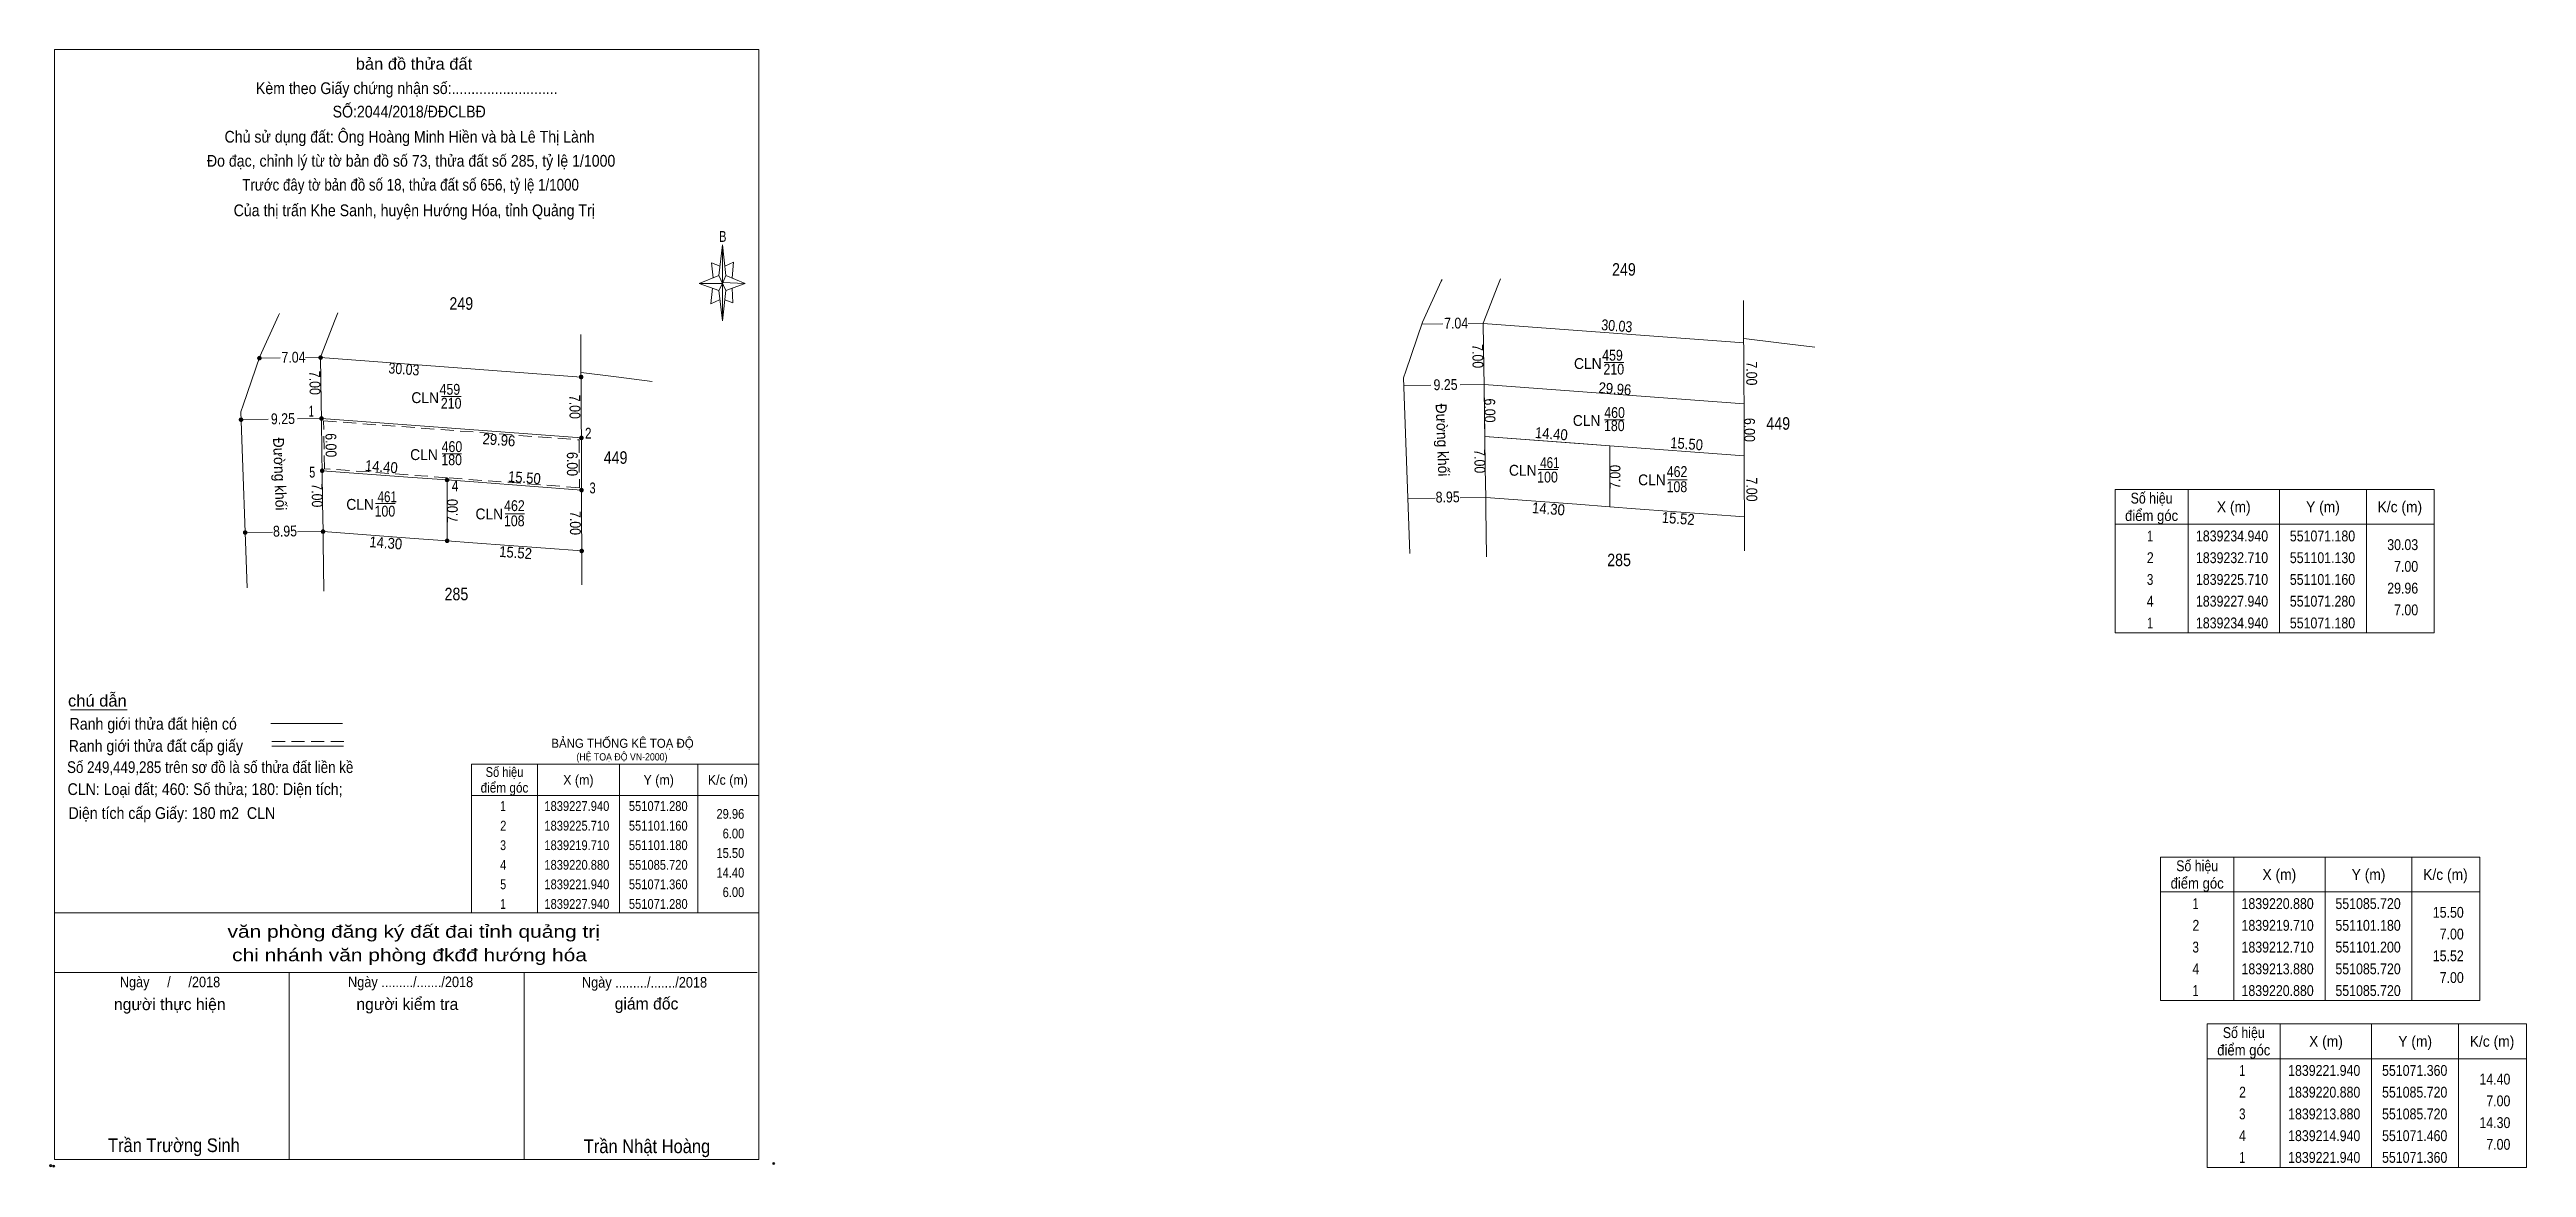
# Model space of a CAD drawing. Header units: metres. Extents: x 550906 to 551191, y 1839138 to 1839266.
import ezdxf
from ezdxf.enums import TextEntityAlignment as Align

# ---------------------------------------------------------------- set-up
doc = ezdxf.new("R2010")
doc.units = ezdxf.units.M
doc.header["$LTSCALE"] = 0.5
doc.header["$PDMODE"] = 32
doc.header["$PDSIZE"] = 0.25
doc.linetypes.add('MEDIUM_DASHED', pattern=[4.5, 3, -1.5])
for name, color, linetype, lineweight in [('1', 7, 'MEDIUM_DASHED', 13), ('10', 7, 'Continuous', 13), ('17', 7, 'Continuous', 13), ('23', 7, 'Continuous', 13), ('5', 7, 'Continuous', 13), ('6', 7, 'Continuous', 13), ('63', 7, 'Continuous', 13)]:
    doc.layers.add(name, color=color, linetype=linetype, lineweight=lineweight)
doc.layers.add('61', color=7, linetype='Continuous')

msp = doc.modelspace()

# ---------------------------------------------------------------- hatches: boundary and pattern name
at = {"layer": '1'}
for points in [[(550930.67, 1839230.96, 1), (550930.27, 1839230.96, 1)], [(550937.71, 1839231.02, 1), (550937.31, 1839231.02, 1)], [(550967.66, 1839228.79, 1), (550967.26, 1839228.79, 1)], [(550928.56, 1839223.88, 1), (550928.16, 1839223.88, 1)], [(550937.81, 1839224.02, 1), (550937.41, 1839224.02, 1)], [(550967.69, 1839221.79, 1), (550967.29, 1839221.79, 1)], [(550937.89, 1839218.02, 1), (550937.49, 1839218.02, 1)], [(550952.25, 1839216.96, 1), (550951.85, 1839216.96, 1)], [(550967.71, 1839215.79, 1), (550967.31, 1839215.79, 1)], [(550929.04, 1839210.9, 1), (550928.64, 1839210.9, 1)], [(550937.99, 1839211.02, 1), (550937.59, 1839211.02, 1)], [(550952.25, 1839209.96, 1), (550951.85, 1839209.96, 1)], [(550967.73, 1839208.79, 1), (550967.33, 1839208.79, 1)]]:
    msp.add_hatch(color=256, dxfattribs=at).paths.add_polyline_path(points)

# ---------------------------------------------------------------- linework, layer by layer
at = {"layer": '1', "linetype": 'Continuous'}
msp.add_lwpolyline([(551071.28, 1839227.94), (551101.16, 1839225.71), (551101.18, 1839219.71), (551085.72, 1839220.88), (551071.36, 1839221.94)], close=True, dxfattribs=at)
at = {"layer": '1'}
msp.add_lwpolyline([(550937.86, 1839223.75), (550967.24, 1839221.56), (550967.26, 1839216.06), (550952.07, 1839217.21), (550937.94, 1839218.25)], close=True, dxfattribs=at)
for centre in [(550930.47, 1839230.96), (550937.51, 1839231.02), (550967.46, 1839228.79), (550928.36, 1839223.88), (550937.61, 1839224.02), (550967.49, 1839221.79), (550937.69, 1839218.02), (550952.05, 1839216.96), (550967.51, 1839215.79), (550928.84, 1839210.9), (550937.79, 1839211.02), (550952.05, 1839209.96), (550967.53, 1839208.79)]:
    msp.add_circle(centre, 0.2, dxfattribs=at)
at = {"layer": '10'}
for p, q in [((551101.11, 1839237.32), (551101.11, 1839237.6)), ((551101.15, 1839227.68), (551101.11, 1839237.32)), ((550967.44, 1839233.4), (550967.44, 1839233.68)), ((551064.14, 1839234.88), (551066.52, 1839234.91)), ((551069.44, 1839234.96), (551071.18, 1839234.98)), ((551071.18, 1839234.94), (551101.13, 1839232.71)), ((550930.47, 1839230.96), (550932.85, 1839230.99)), ((550935.77, 1839231.04), (550937.51, 1839231.06)), ((550937.51, 1839231.02), (550967.46, 1839228.79)), ((550967.48, 1839223.76), (550967.44, 1839233.4)), ((551068.53, 1839227.9), (551071.28, 1839227.94)), ((551071.28, 1839227.94), (551101.16, 1839225.71)), ((551062.03, 1839227.8), (551065.16, 1839227.85)), ((551101.16, 1839225.71), (551101.15, 1839227.68)), ((551101.16, 1839225.71), (551101.17, 1839221.62)), ((550928.36, 1839223.88), (550931.49, 1839223.93)), ((550934.86, 1839223.98), (550937.61, 1839224.02)), ((550937.61, 1839224.02), (550967.49, 1839221.79)), ((550967.49, 1839221.79), (550967.48, 1839223.76)), ((550967.49, 1839221.79), (550967.5, 1839217.7)), ((551085.72, 1839220.88), (551085.72, 1839216.18)), ((551085.72, 1839220.88), (551101.18, 1839219.71)), ((550952.05, 1839216.96), (550952.05, 1839212.26)), ((550952.05, 1839216.96), (550955.64, 1839216.69)), ((550955.64, 1839216.69), (550967.51, 1839215.79)), ((551062.51, 1839214.82), (551065.65, 1839214.86)), ((551068.53, 1839214.9), (551071.46, 1839214.94)), ((551085.72, 1839216.18), (551085.72, 1839213.88)), ((551085.72, 1839213.88), (551088.7, 1839213.65)), ((551088.7, 1839213.65), (551101.2, 1839212.71)), ((550928.84, 1839210.9), (550931.98, 1839210.94)), ((550934.86, 1839210.98), (550937.79, 1839211.02)), ((550952.05, 1839212.26), (550952.05, 1839209.96)), ((550952.05, 1839209.96), (550955.03, 1839209.73)), ((550955.03, 1839209.73), (550967.53, 1839208.79))]:
    msp.add_line(p, q, dxfattribs=at)
for points in [[(551071.36, 1839221.94), (551081.76, 1839221.17), (551085.72, 1839220.88)], [(551101.17, 1839221.62), (551101.17, 1839220.82), (551101.18, 1839219.71)], [(551101.2, 1839212.71), (551101.19, 1839216.68), (551101.18, 1839219.71)], [(550937.69, 1839218.02), (550948.09, 1839217.25), (550952.05, 1839216.96)], [(550967.5, 1839217.7), (550967.5, 1839216.9), (550967.51, 1839215.79)], [(550967.53, 1839208.79), (550967.52, 1839212.76), (550967.51, 1839215.79)], [(551071.46, 1839214.94), (551081.95, 1839214.16), (551085.72, 1839213.88)], [(550937.79, 1839211.02), (550948.28, 1839210.24), (550952.05, 1839209.96)]]:
    msp.add_lwpolyline(points, dxfattribs=at)
at = {"layer": '17'}
msp.add_line((550908.75, 1839190.53), (550915.27, 1839190.53), dxfattribs=at)
at = {"layer": '23'}
for p, q in [((551071.18, 1839234.98), (551072.86, 1839239.33)), ((551072.86, 1839239.33), (551073.15, 1839240.09)), ((550937.51, 1839231.06), (550939.19, 1839235.41)), ((550939.19, 1839235.41), (550939.48, 1839236.17)), ((551064.21, 1839235.08), (551062.27, 1839229.46)), ((550930.54, 1839231.16), (550928.6, 1839225.54)), ((551062.27, 1839229.46), (551062, 1839228.69)), ((551062.74, 1839208.49), (551062, 1839228.69)), ((550928.6, 1839225.54), (550928.33, 1839224.77)), ((550929.07, 1839204.57), (550928.33, 1839224.77)), ((551071.34, 1839223.67), (551071.36, 1839221.94)), ((550937.67, 1839219.75), (550937.69, 1839218.02)), ((551071.36, 1839221.94), (551071.41, 1839218.26)), ((550937.69, 1839218.02), (550937.74, 1839214.34)), ((551071.41, 1839218.26), (551071.46, 1839214.94)), ((550937.74, 1839214.34), (550937.79, 1839211.02)), ((551071.46, 1839214.94), (551071.48, 1839213.69)), ((551071.48, 1839213.69), (551071.57, 1839208.1)), ((550937.79, 1839211.02), (550937.81, 1839209.77)), ((550937.81, 1839209.77), (550937.9, 1839204.18))]:
    msp.add_line(p, q, dxfattribs=at)
for points in [[(551066.44, 1839240), (551066.35, 1839239.8), (551064.21, 1839235.08)], [(550932.77, 1839236.08), (550932.68, 1839235.88), (550930.54, 1839231.16)], [(551071.18, 1839234.98), (551071.25, 1839229.73), (551071.28, 1839227.94)], [(550937.51, 1839231.06), (550937.58, 1839225.81), (550937.61, 1839224.02)], [(551109.31, 1839232.21), (551105.15, 1839232.73), (551101.13, 1839233.23)], [(550975.64, 1839228.29), (550971.48, 1839228.81), (550967.46, 1839229.31)], [(551071.28, 1839227.94), (551071.34, 1839223.95), (551071.34, 1839223.67)], [(550937.61, 1839224.02), (550937.67, 1839220.03), (550937.67, 1839219.75)], [(551101.21, 1839208.82), (551101.21, 1839209.75), (551101.2, 1839212.71)], [(550967.54, 1839204.9), (550967.54, 1839205.83), (550967.53, 1839208.79)]]:
    msp.add_lwpolyline(points, dxfattribs=at)
at = {"layer": '5'}
for p, q in [((550983.28, 1839240.46), (550983.73, 1839243.97)), ((550983.28, 1839238.75), (550981.03, 1839239.56)), ((550984.09, 1839240.46), (550986.34, 1839239.56)), ((550984.09, 1839238.75), (550983.73, 1839235.24)), ((550984.9, 1839237.31), (550984, 1839237.67)), ((550984.81, 1839239.02), (550984.9, 1839237.31)), ((550906.9, 1839167.17), (550987.9, 1839167.17)), ((550906.9, 1839160.33), (550987.72, 1839160.33)), ((550906.9, 1839160.33), (550987.72, 1839160.33)), ((550906.9, 1839160.33), (550987.72, 1839160.33)), ((550933.9, 1839138.82), (550933.9, 1839160.33)), ((550960.9, 1839138.82), (550960.9, 1839160.33))]:
    msp.add_line(p, q, dxfattribs=at)
for points in [[(550906.9, 1839266.44), (550987.9, 1839266.44), (550987.9, 1839138.82), (550906.9, 1839138.82)], [(550983.73, 1839243.97), (550984.09, 1839240.46), (550983.73, 1839239.56)], [(550983.73, 1839239.56), (550981.03, 1839239.56), (550983.28, 1839240.46), (550984.09, 1839238.75), (550986.34, 1839239.56), (550983.73, 1839239.65)], [(550983.73, 1839239.56), (550983.73, 1839235.24), (550983.28, 1839238.75)]]:
    msp.add_lwpolyline(points, close=True, dxfattribs=at)
for points in [[(550983.73, 1839239.56), (550983.28, 1839240.46), (550981.03, 1839239.56)], [(550983.46, 1839241.54), (550982.47, 1839241.9), (550982.65, 1839240.19)], [(550983.73, 1839239.56), (550984.09, 1839238.75), (550986.34, 1839239.56)], [(550984, 1839241.54), (550984.99, 1839241.99), (550984.81, 1839240.19)], [(550982.56, 1839239.02), (550982.38, 1839237.22), (550983.37, 1839237.67)], [(550987.9, 1839138.82), (550906.9, 1839138.82), (550906.9, 1839160.33)]]:
    msp.add_lwpolyline(points, dxfattribs=at)
for p in [(550906.47, 1839138.12), (550906.83, 1839138.06)]:
    msp.add_point(p, dxfattribs=at)
at = {"layer": '6'}
for p, q in [((550931.79, 1839188.97), (550940.02, 1839188.97)), ((550931.92, 1839186.33), (550940.14, 1839186.33))]:
    msp.add_line(p, q, dxfattribs=at)
at = {"layer": '6', "linetype": 'MEDIUM_DASHED'}
msp.add_line((550931.92, 1839186.89), (550940.2, 1839186.89), dxfattribs=at)
at = {"layer": '6'}
msp.add_point((550989.61, 1839138.37), dxfattribs=at)
at = {"layer": '63'}
for p, q in [((551085.08, 1839230.46), (551087.33, 1839230.46)), ((550951.41, 1839226.54), (550953.66, 1839226.54)), ((551085.14, 1839223.88), (551087.39, 1839223.88)), ((550951.47, 1839219.96), (550953.72, 1839219.96)), ((551077.5, 1839218.16), (551079.75, 1839218.16)), ((551092.39, 1839216.98), (551094.64, 1839216.98)), ((550943.83, 1839214.24), (550946.08, 1839214.24)), ((551152.22, 1839215.86), (551152.22, 1839199.36)), ((551162.72, 1839215.86), (551162.72, 1839199.36)), ((551172.72, 1839215.86), (551172.72, 1839199.36)), ((550958.72, 1839213.06), (550960.97, 1839213.06)), ((551143.82, 1839211.86), (551180.52, 1839211.86)), ((550962.43, 1839184.27), (550962.43, 1839167.17)), ((550971.88, 1839184.27), (550971.88, 1839167.17)), ((550980.88, 1839184.27), (550980.88, 1839167.17)), ((550954.87, 1839180.67), (550987.9, 1839180.67)), ((551157.46, 1839173.59), (551157.46, 1839157.09)), ((551167.96, 1839173.59), (551167.96, 1839157.09)), ((551177.96, 1839173.59), (551177.96, 1839157.09)), ((551149.06, 1839169.59), (551185.76, 1839169.59)), ((551162.82, 1839154.41), (551162.82, 1839137.91)), ((551173.32, 1839154.41), (551173.32, 1839137.91)), ((551183.32, 1839154.41), (551183.32, 1839137.91)), ((551154.42, 1839150.41), (551191.12, 1839150.41))]:
    msp.add_line(p, q, dxfattribs=at)
for points in [[(551143.82, 1839215.86), (551180.52, 1839215.86), (551180.52, 1839199.36), (551143.82, 1839199.36)], [(550954.87, 1839184.27), (550987.9, 1839184.27), (550987.9, 1839167.17), (550954.87, 1839167.17)], [(551149.06, 1839173.59), (551185.76, 1839173.59), (551185.76, 1839157.09), (551149.06, 1839157.09)], [(551154.42, 1839154.41), (551191.12, 1839154.41), (551191.12, 1839137.91), (551154.42, 1839137.91)]]:
    msp.add_lwpolyline(points, close=True, dxfattribs=at)

# ---------------------------------------------------------------- texts
at = {"layer": '1'}
for s, width, p in [('CLN', 0.95, (551083.205, 1839229.71)), ('459', 0.85, (551086.04, 1839230.67)), ('459', 0.85, (550952.37, 1839226.75)), ('210', 0.85, (551086.19, 1839229.07)), ('CLN', 0.95, (550949.535, 1839225.79)), ('210', 0.85, (550952.52, 1839225.15)), ('460', 0.85, (551086.28, 1839224.08)), ('CLN', 0.95, (551083.065, 1839223.16)), ('180', 0.85, (551086.25, 1839222.57)), ('CLN', 0.95, (550949.395, 1839219.24)), ('460', 0.85, (550952.61, 1839220.16)), ('180', 0.85, (550952.58, 1839218.65)), ('461', 0.8, (551078.84, 1839218.32)), ('CLN', 0.95, (551075.725, 1839217.44)), ('100', 0.85, (551078.57, 1839216.66)), ('CLN', 0.95, (551090.575, 1839216.34)), ('462', 0.85, (551093.465, 1839217.29)), ('108', 0.85, (551093.445, 1839215.55)), ('CLN', 0.95, (550942.055, 1839213.52)), ('100', 0.85, (550944.9, 1839212.74)), ('461', 0.8, (550945.17, 1839214.4)), ('CLN', 0.95, (550956.905, 1839212.42)), ('462', 0.85, (550959.795, 1839213.37)), ('108', 0.85, (550959.775, 1839211.63))]:
    msp.add_text(s, height=1.25, dxfattribs=dict(at, width=width)).set_placement(p, align=Align.CENTER)
for s, height, width, p in [('BẢNG THỐNG KÊ TOẠ ĐỘ ', 1.035, 0.95, (550964.04, 1839186.16)), ('(HỆ TOẠ ĐỘ VN-2000)', 0.837, 0.9, (550966.92, 1839184.7))]:
    msp.add_text(s, height=height, dxfattribs=dict(at, width=width)).set_placement(p)
at = {"layer": '5'}
for s, height, width, p in [('bản đồ thửa đất', 1.35, 1.05, (550948.245, 1839264.12)), ('Kèm theo Giấy chứng nhận số:...........................', 1.35, 0.9, (550947.415, 1839261.32)), ('SỐ:2044/2018/ĐĐCLBĐ', 1.35, 0.9, (550947.695, 1839258.63)), ('Chủ sử dụng đất: Ông Hoàng Minh Hiền và bà Lê Thị Lành', 1.35, 0.9, (550947.74, 1839255.74)), ('Đo đạc, chỉnh lý từ tờ bản đồ số 73, thửa đất số 285, tỷ lệ 1/1000 ', 1.35, 0.9, (550948.14, 1839252.97)), ('Trước đây tờ bản đồ số 18, thửa đất số 656, tỷ lệ 1/1000 ', 1.35, 0.85, (550948.07, 1839250.22)), ('Của thị trấn Khe Sanh, huyện Hướng Hóa, tỉnh Quảng Trị', 1.35, 0.9, (550948.28, 1839247.28)), ('B', 1.24, 0.75, (550983.755, 1839244.33)), ('văn phòng đăng ký đất đai tỉnh quảng trị', 1.44, 1.25, (550948.215, 1839164.32)), ('chi nhánh văn phòng đkđđ hướng hóa', 1.44, 1.25, (550947.735, 1839161.62)), ('Ngày     /     /2018', 1.215, 0.9, (550920.195, 1839158.63)), ('Ngày ........./......./2018', 1.215, 0.9, (550947.86, 1839158.64)), ('Ngày ........./......./2018', 1.215, 0.9, (550974.75, 1839158.59)), ('Trần Trường Sinh', 1.575, 0.9, (550920.64, 1839139.68)), ('Trần Nhật Hoàng', 1.575, 0.9, (550975.035, 1839139.56))]:
    msp.add_text(s, height=height, dxfattribs=dict(at, width=width)).set_placement(p, align=Align.CENTER)
for s, p in [('người thực hiện', (550920.17, 1839156)), ('người kiểm tra', (550947.485, 1839156.02)), ('giám đốc', (550974.985, 1839156.07))]:
    msp.add_text(s, height=1.35, dxfattribs=at).set_placement(p, align=Align.CENTER)
at = {"layer": '6'}
for s, width, p in [('chú dẫn', 1.05, (550908.47, 1839190.9)), ('Ranh giới thửa đất hiện có ', 0.9, (550908.65, 1839188.24)), ('Ranh giới thửa đất cấp giấy', 0.9, (550908.55, 1839185.7)), ('Số 249,449,285 trên sơ đồ là số thửa đất liền kề', 0.85, (550908.36, 1839183.26)), ('CLN: Loại đất; 460: Số thửa; 180: Diện tích;', 0.9, (550908.42, 1839180.73)), ('Diện tích cấp Giấy: 180 m2  CLN', 0.9, (550908.54, 1839177.98))]:
    msp.add_text(s, height=1.35, dxfattribs=dict(at, width=width)).set_placement(p)
at = {"layer": '61', "width": 0.85}
for s, p in [('249', (551085.99, 1839240.44)), ('249', (550952.32, 1839236.52)), ('449', (551103.73, 1839222.73)), ('449', (550970.06, 1839218.81)), ('285', (551085.43, 1839207.04)), ('285', (550951.76, 1839203.12))]:
    msp.add_text(s, height=1.44, dxfattribs=at).set_placement(p)
at = {"layer": '63'}
for s, rotation, width, p in [('7.04', 0.814, 0.85, (551068.0711, 1839234.36)), ('30.03', 355.742, 0.85, (551086.4936, 1839234.0542)), ('7.04', 0.814, 0.85, (550934.4011, 1839230.44)), ('7.00', 270.818, 0.85, (551069.9302, 1839231.1789)), ('7.00', 270.818, 0.85, (550936.2302, 1839228.1089)), ('30.03', 355.742, 0.85, (550947.0486, 1839229.0846)), ('9.25', 0.867, 0.85, (551066.8555, 1839227.291)), ('29.96', 355.732, 0.9, (551086.2735, 1839226.8117)), ('7.00', 270.246, 0.85, (551101.416, 1839229.2027)), ('7.00', 270.246, 0.85, (550966.126, 1839225.3527)), ('Đường khối', 272.098, 0.95, (551065.8624, 1839221.5229)), ('6.00', 270.764, 0.85, (551071.3188, 1839224.9283)), ('9.25', 0.867, 0.85, (550933.1855, 1839223.371)), ('6.00', 270.764, 0.85, (550938.0788, 1839220.9383)), ('29.96', 355.732, 0.9, (550957.9685, 1839220.942)), ('14.40', 355.778, 0.9, (551078.969, 1839221.6428)), ('6.00', 270.191, 0.85, (551101.1747, 1839222.7021)), ('Đường khối', 272.098, 0.95, (550932.1922, 1839217.6079)), ('6.00', 270.191, 0.85, (550965.8247, 1839218.7821)), ('7.00', 270.818, 0.85, (551070.1602, 1839219.0989)), ('15.50', 355.672, 0.9, (551094.5178, 1839220.4894)), ('7.00', 270.818, 0.85, (550936.4902, 1839215.1789)), ('14.40', 355.778, 0.9, (550944.454, 1839217.8531)), ('15.50', 355.672, 0.9, (550960.8978, 1839216.5994)), ('7.00', 90, 0.85, (551086.95, 1839217.305)), ('7.00', 270.164, 0.85, (551101.434, 1839215.8518)), ('7.00', 90, 0.85, (550953.28, 1839213.385)), ('8.95', 0.867, 0.85, (551067.0955, 1839214.371)), ('14.30', 355.749, 0.9, (551078.6387, 1839213.0118)), ('8.95', 0.867, 0.85, (550933.4255, 1839210.451)), ('7.00', 270.164, 0.85, (550966.174, 1839212.0018)), ('15.52', 355.678, 0.9, (551093.5529, 1839211.9)), ('14.30', 355.749, 0.9, (550944.9637, 1839209.0922)), ('15.52', 355.678, 0.9, (550959.8829, 1839207.98))]:
    msp.add_text(s, height=1.25, rotation=rotation, dxfattribs=dict(at, width=width)).set_placement(p, align=Align.CENTER)
for s, height, width, p in [('1', 1.25, 0.65, (550936.435, 1839224.23)), ('2', 1.25, 0.8, (550968.28, 1839221.7)), ('5', 1.25, 0.75, (550936.55, 1839217.23)), ('4', 1.25, 0.8, (550952.975, 1839215.64)), ('3', 1.25, 0.75, (550968.78, 1839215.41)), ('điểm góc', 1.25, 0.9, (551148.02, 1839212.24)), ('Số hiệu', 1.25, 0.85, (551148.02, 1839214.24)), ('X (m)', 1.25, 0.95, (551157.47, 1839213.24)), ('Y (m)', 1.25, 0.95, (551167.725, 1839213.24)), ('K/c (m)', 1.25, 0.95, (551176.565, 1839213.24)), (' 1', 1.25, 0.75, (551147.67, 1839209.89)), ('1839234.940', 1.25, 0.85, (551157.27, 1839209.89)), ('551071.180', 1.25, 0.85, (551167.67, 1839209.89)), (' 2', 1.25, 0.85, (551147.675, 1839207.39)), ('1839232.710', 1.25, 0.85, (551157.27, 1839207.39)), ('551101.130', 1.25, 0.85, (551167.67, 1839207.39)), (' 3', 1.25, 0.8, (551147.665, 1839204.89)), ('1839225.710', 1.25, 0.85, (551157.27, 1839204.89)), ('551101.160', 1.25, 0.85, (551167.67, 1839204.89)), (' 4', 1.25, 0.85, (551147.67, 1839202.39)), ('1839227.940', 1.25, 0.85, (551157.27, 1839202.39)), ('551071.280', 1.25, 0.85, (551167.67, 1839202.39)), (' 1', 1.25, 0.75, (551147.67, 1839199.89)), ('1839234.940', 1.25, 0.85, (551157.27, 1839199.89)), ('551071.180', 1.25, 0.85, (551167.67, 1839199.89)), ('điểm góc', 1.125, 0.9, (550958.65, 1839181.01)), ('Số hiệu', 1.125, 0.85, (550958.65, 1839182.81)), ('X (m)', 1.125, 0.95, (550967.145, 1839181.91)), ('Y (m)', 1.125, 0.95, (550976.38, 1839181.91)), ('K/c (m)', 1.125, 0.95, (550984.33, 1839181.91)), (' 1', 1.125, 0.75, (550958.325, 1839178.9)), ('1839227.940', 1.125, 0.85, (550966.97, 1839178.9)), ('551071.280', 1.125, 0.85, (550976.33, 1839178.9)), (' 2', 1.125, 0.85, (550958.335, 1839176.64)), ('1839225.710', 1.125, 0.85, (550966.97, 1839176.64)), ('551101.160', 1.125, 0.85, (550976.33, 1839176.64)), (' 3', 1.125, 0.8, (550958.325, 1839174.4)), ('1839219.710', 1.125, 0.85, (550966.97, 1839174.4)), ('551101.180', 1.125, 0.85, (550976.33, 1839174.4)), (' 4', 1.125, 0.85, (550958.33, 1839172.14)), (' 5', 1.125, 0.8, (550958.335, 1839169.9)), ('1839220.880', 1.125, 0.85, (550966.97, 1839172.14)), ('1839221.940', 1.125, 0.85, (550966.97, 1839169.9)), ('551085.720', 1.125, 0.85, (550976.33, 1839172.14)), ('551071.360', 1.125, 0.85, (550976.33, 1839169.9)), ('điểm góc', 1.25, 0.9, (551153.26, 1839169.97)), ('Số hiệu', 1.25, 0.85, (551153.26, 1839171.97)), ('X (m)', 1.25, 0.95, (551162.71, 1839170.97)), ('Y (m)', 1.25, 0.95, (551172.965, 1839170.97)), ('K/c (m)', 1.25, 0.95, (551181.805, 1839170.97)), (' 1', 1.125, 0.75, (550958.325, 1839167.64)), ('1839227.940', 1.125, 0.85, (550966.97, 1839167.64)), ('551071.280', 1.125, 0.85, (550976.33, 1839167.64)), (' 1', 1.25, 0.75, (551152.91, 1839167.62)), ('1839220.880', 1.25, 0.85, (551162.51, 1839167.62)), ('551085.720', 1.25, 0.85, (551172.91, 1839167.62)), (' 2', 1.25, 0.85, (551152.915, 1839165.12)), ('1839219.710', 1.25, 0.85, (551162.51, 1839165.12)), ('551101.180', 1.25, 0.85, (551172.91, 1839165.12)), (' 3', 1.25, 0.8, (551152.905, 1839162.62)), ('1839212.710', 1.25, 0.85, (551162.51, 1839162.62)), ('551101.200', 1.25, 0.85, (551172.91, 1839162.62)), (' 4', 1.25, 0.85, (551152.91, 1839160.12)), ('1839213.880', 1.25, 0.85, (551162.51, 1839160.12)), ('551085.720', 1.25, 0.85, (551172.91, 1839160.12)), (' 1', 1.25, 0.75, (551152.91, 1839157.62)), ('1839220.880', 1.25, 0.85, (551162.51, 1839157.62)), ('551085.720', 1.25, 0.85, (551172.91, 1839157.62)), ('Số hiệu', 1.25, 0.85, (551158.62, 1839152.79)), ('điểm góc', 1.25, 0.9, (551158.62, 1839150.79)), ('X (m)', 1.25, 0.95, (551168.07, 1839151.79)), ('Y (m)', 1.25, 0.95, (551178.325, 1839151.79)), ('K/c (m)', 1.25, 0.95, (551187.165, 1839151.79)), (' 1', 1.25, 0.75, (551158.27, 1839148.44)), ('1839221.940', 1.25, 0.85, (551167.87, 1839148.44)), ('551071.360', 1.25, 0.85, (551178.27, 1839148.44)), (' 2', 1.25, 0.85, (551158.275, 1839145.94)), ('1839220.880', 1.25, 0.85, (551167.87, 1839145.94)), ('551085.720', 1.25, 0.85, (551178.27, 1839145.94)), (' 3', 1.25, 0.8, (551158.265, 1839143.44)), ('1839213.880', 1.25, 0.85, (551167.87, 1839143.44)), ('551085.720', 1.25, 0.85, (551178.27, 1839143.44)), (' 4', 1.25, 0.85, (551158.27, 1839140.94)), (' 1', 1.25, 0.75, (551158.27, 1839138.44)), ('1839214.940', 1.25, 0.85, (551167.87, 1839140.94)), ('1839221.940', 1.25, 0.85, (551167.87, 1839138.44)), ('551071.460', 1.25, 0.85, (551178.27, 1839140.94)), ('551071.360', 1.25, 0.85, (551178.27, 1839138.44))]:
    msp.add_text(s, height=height, dxfattribs=dict(at, width=width)).set_placement(p, align=Align.CENTER)
at = {"layer": '63', "width": 0.85}
for s, height, p in [('30.03', 1.25, (551178.67, 1839208.89)), ('29.96', 1.25, (551178.67, 1839203.89)), ('7.00', 1.25, (551178.67, 1839206.39)), ('7.00', 1.25, (551178.67, 1839201.39)), ('29.96', 1.125, (550986.22, 1839178)), ('6.00', 1.125, (550986.22, 1839175.74)), ('15.50', 1.125, (550986.22, 1839173.5)), ('14.40', 1.125, (550986.22, 1839171.24)), ('6.00', 1.125, (550986.22, 1839169)), ('15.50', 1.25, (551183.91, 1839166.62)), ('7.00', 1.25, (551183.91, 1839164.12)), ('15.52', 1.25, (551183.91, 1839161.62)), ('7.00', 1.25, (551183.91, 1839159.12)), ('14.40', 1.25, (551189.27, 1839147.44)), ('7.00', 1.25, (551189.27, 1839144.94)), ('14.30', 1.25, (551189.27, 1839142.44)), ('7.00', 1.25, (551189.27, 1839139.94))]:
    msp.add_text(s, height=height, dxfattribs=at).set_placement(p, align=Align.RIGHT)

doc.saveas('drawing.dxf')
